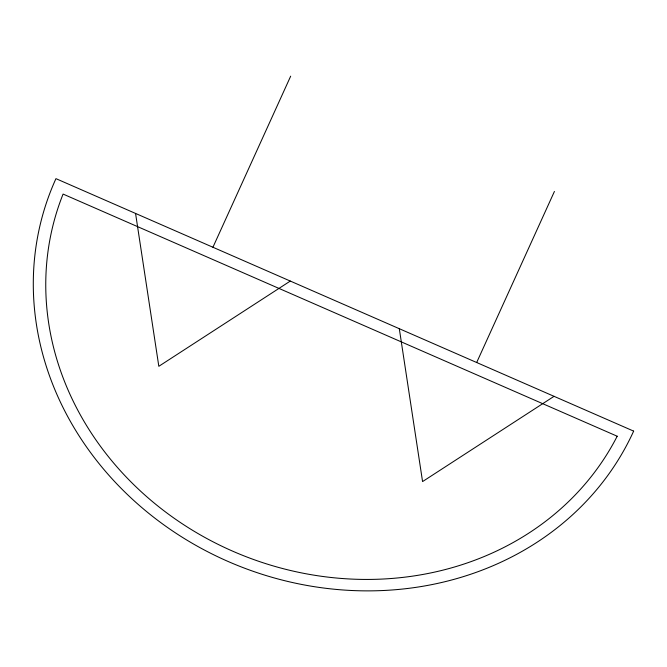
<?xml version="1.0" encoding="UTF-8"?>
<svg xmlns="http://www.w3.org/2000/svg" width="667" height="667" viewBox="0 0 667 667"><rect width="100%" height="100%" fill="white"/><g stroke="black" fill="none" stroke-linecap="round" stroke-linejoin="round"><path stroke-width="1" d="M212.931 247.257L290.679 76.171M476.672 362.514L554.427 191.437M290.295 281.065L158.821 366.308L135.559 213.44M554.044 396.331L422.57 481.574L399.308 328.706M633.65 431.115L55.953 178.648A315.358 281.732 20.3 0 0 228.172 561.506A315.358 281.732 20.3 0 0 633.65 431.115M617.192 436.226L63.082 194.072A302.743 270.46 20.3 0 0 232.841 551.242A302.743 270.46 20.3 0 0 617.192 436.226"/></g></svg>
